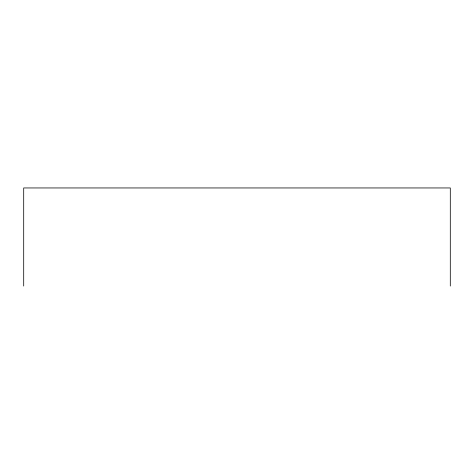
<?xml version="1.0" encoding="UTF-8"?>
<svg xmlns="http://www.w3.org/2000/svg" width="474" height="474" viewBox="0 0 474 474"><rect width="100%" height="100%" fill="white"/><g stroke="black" fill="none" stroke-linecap="round" stroke-linejoin="round"><path stroke-width="0.71" d="M450.3 286.047L450.3 187.953L23.7 187.953L23.7 286.047"/></g></svg>
